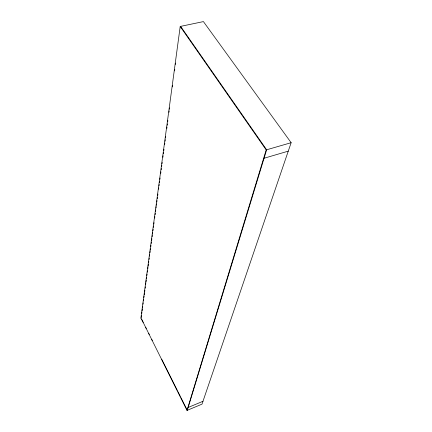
<?xml version="1.0" encoding="UTF-8"?>
<svg xmlns="http://www.w3.org/2000/svg" width="432" height="432" viewBox="0 0 432 432"><rect width="100%" height="100%" fill="white"/><g stroke="black" fill="none" stroke-linecap="round" stroke-linejoin="round"><path stroke-width="0.65" d="M140.854 318.335L180.209 26.46L203.418 21.6L291.146 142.7L201.998 404.147L187.024 410.4L141.107 318.249M141.194 317.585L141.469 315.576M141.739 313.589L141.917 312.233M142.101 310.916L142.371 308.896M142.549 307.568L142.733 306.223M143.003 304.225L143.186 302.886M143.456 300.883L143.64 299.543M143.91 297.54L144.088 296.201M144.272 294.872L144.542 292.858M144.725 291.53L144.904 290.185M145.174 288.193L145.357 286.837M145.627 284.85L145.811 283.495M145.989 282.182L146.264 280.152M146.443 278.84L146.626 277.479M146.891 275.503L147.08 274.136M147.344 272.16L147.533 270.788M147.798 268.823L147.982 267.446M148.16 266.15L148.435 264.103M148.619 262.764L148.797 261.43M149.062 259.47L149.251 258.082M149.515 256.133L149.704 254.74M149.969 252.79L150.158 251.397M150.331 250.123L150.52 248.724M150.784 246.78L150.973 245.381M151.232 243.443L151.427 242.033M151.605 240.7L151.875 238.691M152.14 236.763L152.318 235.429M152.501 234.09L152.69 232.675M152.95 230.753L153.144 229.327M153.403 227.41L153.598 225.985M153.857 224.073L154.051 222.642M154.672 218.063L154.867 216.626M155.12 214.72L155.315 213.278M155.574 211.383L155.768 209.936M156.028 208.04L156.206 206.707M156.406 205.254L156.584 203.92M156.838 202.03L157.037 200.578M157.291 198.693L157.491 197.23M157.745 195.35L157.923 194.017M158.576 189.205L158.76 187.871M159.03 185.863L159.208 184.523M159.462 182.66L159.662 181.181M159.916 179.323L160.094 177.989M160.731 173.313L160.931 171.823M161.201 169.814L161.384 168.475M161.633 166.633L161.816 165.299M162.016 163.798L162.2 162.459M162.896 157.28L163.102 155.774M163.377 153.765L163.555 152.426M163.804 150.601L163.982 149.267M164.641 144.401L164.824 143.068M165.067 141.253L165.278 139.72M165.521 137.911L165.704 136.577M166.817 128.353L166.995 127.019M167.238 125.221L167.422 123.887M167.692 121.883L167.87 120.55M168.988 112.304L169.171 110.965M169.409 109.193L169.592 107.86M172.427 86.891L172.611 85.558M174.604 70.843L174.782 69.509M175.468 64.444L175.651 63.11M187.024 410.4L266.188 149.915L180.209 26.46M188.147 407.468L202.97 401.301M264.055 158.252L288.268 151.146M266.188 149.915L291.146 142.7M180.625 26.374L266.63 149.791L187.288 410.292L180.949 397.656M141.712 319.448L143.219 322.456M145.633 327.272L146.237 328.471M148.651 333.288L149.256 334.492M151.67 339.304L152.275 340.508M161.633 359.154L177.325 390.436M177.93 391.64L180.344 396.452"/></g></svg>
